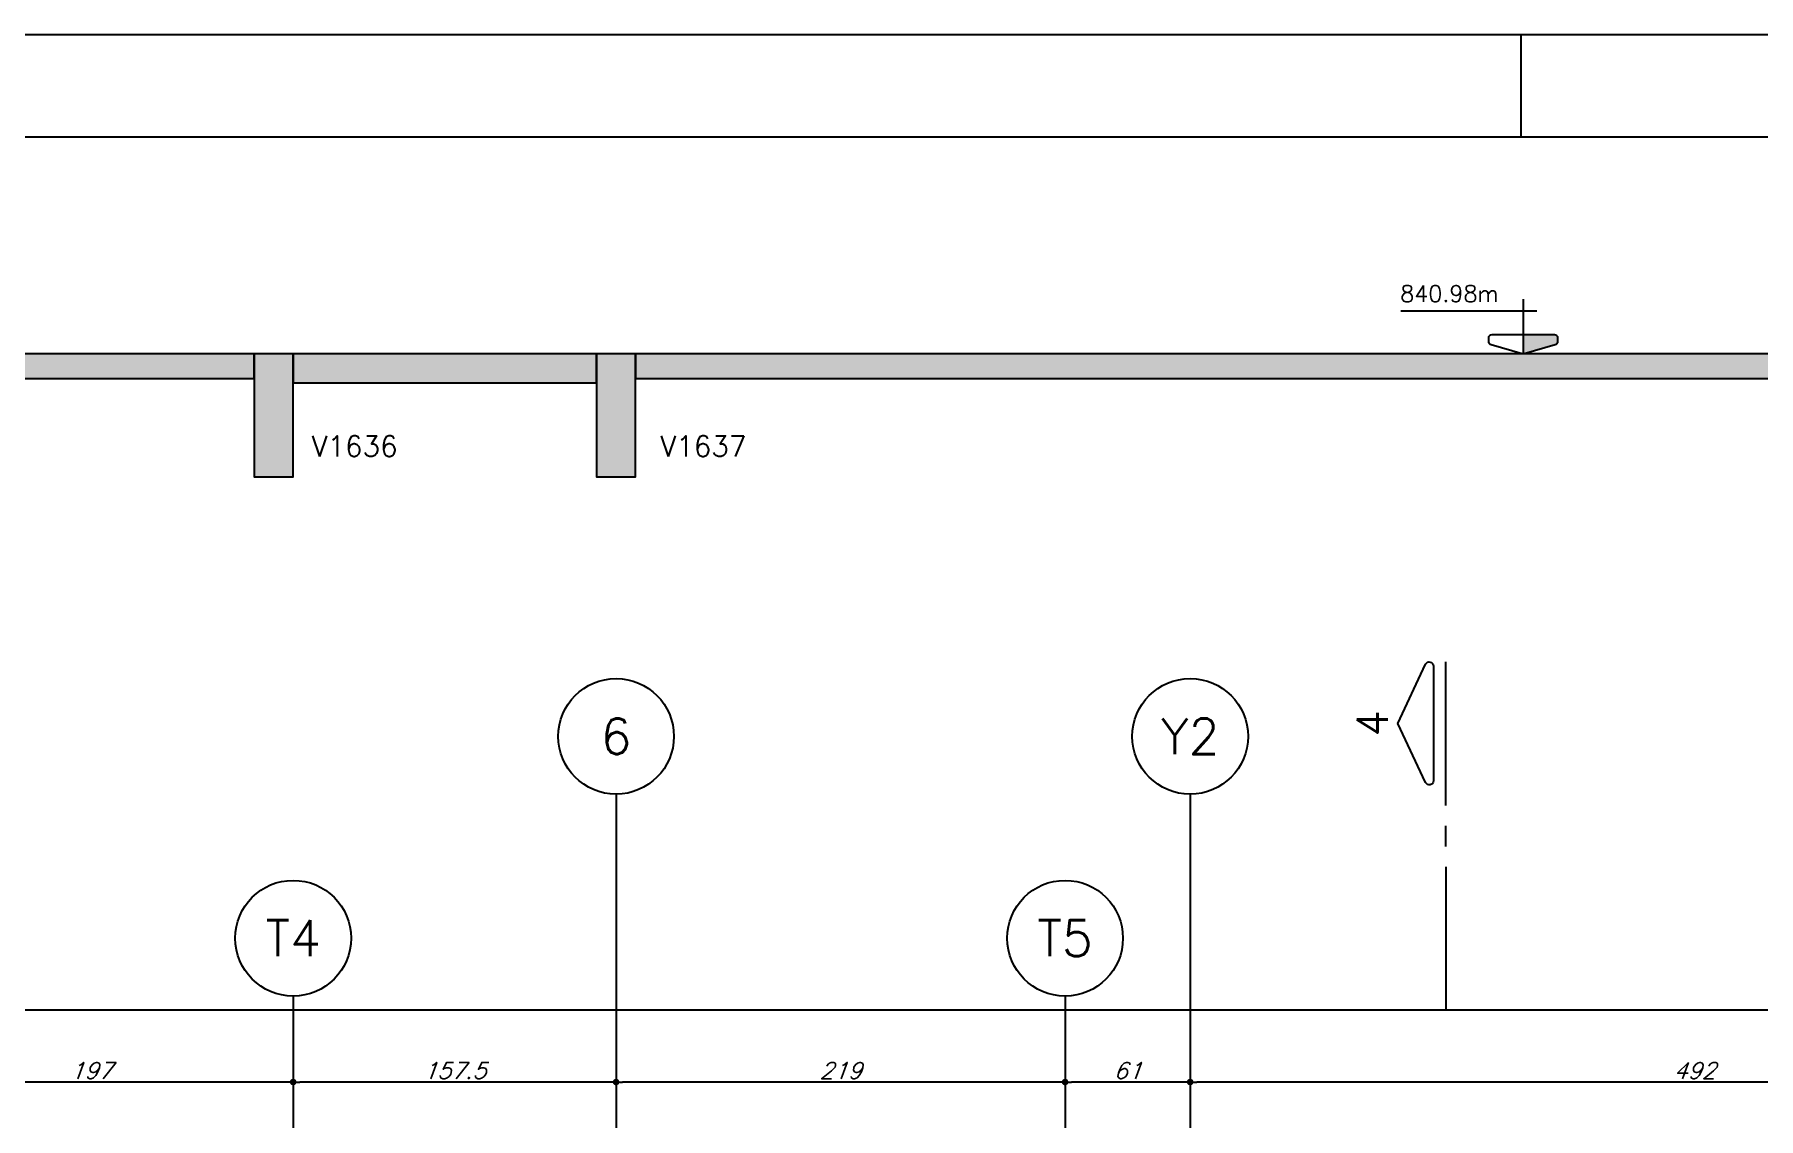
# Model space of a CAD drawing. Header units: millimetres. Extents: x -2368 to 4502, y -2283 to 2217.
# Drawn here: x 1002 to 1843, y 1688 to 2217 of the extents above; entities that cross this region are included whole.
import ezdxf
from ezdxf.enums import TextEntityAlignment as Align

# ---------------------------------------------------------------- set-up
doc = ezdxf.new("R2010")
doc.units = ezdxf.units.MM
doc.header["$LTSCALE"] = 50
doc.linetypes.add('EIXO', pattern=[6.8, 6, -0.4, 0, -0.4])
for name, color, linetype in [('F-AUX', 2, 'Continuous'), ('F-CORTE', 4, 'Continuous'), ('F-CORTE-INDICAÇÃO', 4, 'Continuous'), ('F-COTAS', 106, 'Continuous'), ('F-EIXO', 12, 'EIXO'), ('F-MARGEM', 1, 'Continuous'), ('F-SOLIDO', 71, 'Continuous'), ('F-SOLIDO-CORTE', 71, 'Continuous'), ('F-TEXTO', 6, 'Continuous'), ('F-TEXTO-YELLOW', 2, 'Continuous')]:
    doc.layers.add(name, color=color, linetype=linetype)
doc.styles.add('CP-TEXT-INCL', font='romans.shx', dxfattribs={"oblique": 20})
doc.styles.add('MCP', font='romans.shx')
doc.styles.add('ROMANS', font='romans.shx')
doc.dimstyles.new('CP-COTAS-50', dxfattribs={"dimscale": 0.64, "dimtxt": 12.5, "dimasz": 5, "dimexe": 5, "dimexo": 5, "dimgap": 2.5, "dimtad": 1, "dimdec": 1, "dimdsep": 46, "dimtxsty": 'CP-TEXT-INCL', "dimblk1": 'DOT', "dimblk2": 'DOT', "dimsah": 1, "dimcen": 9, "dimclrd": 256, "dimclre": 256, "dimclrt": 256, "dimadec": 0, "dimazin": 0, "dimtfac": 1, "dimtdec": 1, "dimtmove": 2, "dimatfit": 3, "dimldrblk": 'DOT', "dimfxl": 0, "dimtolj": 1, "dimarcsym": 0})

# ---------------------------------------------------------------- blocks, each defined once
blk = doc.blocks.new('*U7')
at = {"layer": 'F-CORTE-INDICAÇÃO'}
for p, q in [((70, 0), (0, 0)), ((80, 0), (90, 0)), ((100, 0), (170, 0))]:
    blk.add_line(p, q, dxfattribs=at)
blk.add_lwpolyline([(112, 6, -0.802585), (111.15, 9.81), (140, 23.26), (168.85, 9.81, -0.802585), (168, 6)], format="xyb", close=True, dxfattribs=at)
at = {"layer": 'F-CORTE-INDICAÇÃO', "style": 'ROMANS'}
blk.add_attdef('CORTE', text='', height=15, dxfattribs=at).set_placement((140, 35.76), align=Align.MIDDLE_CENTER)
at = {"layer": 'F-CORTE-INDICAÇÃO', "color": 2, "style": 'ROMANS'}
blk.add_attdef('FOLHA', text='', height=12, dxfattribs=at).set_placement((140, -10), align=Align.MIDDLE_CENTER)
blk = doc.blocks.new('*U18')
at = {"layer": 'F-EIXO'}
blk.add_line((0, 0), (0, -2827.07), dxfattribs=at)
at = {"layer": 'F-EIXO', "color": 2, "linetype": 'Continuous'}
blk.add_circle((0, 28.21), 28.21, dxfattribs=at)
at = {"layer": 'F-TEXTO', "style": 'ROMANS'}
blk.add_attdef('EIXO', text='', height=17.5, rotation=360, dxfattribs=at).set_placement((0, 28.21), align=Align.MIDDLE_CENTER)
blk = doc.blocks.new('*U14')
at = {"layer": 'F-EIXO'}
blk.add_line((0, 0), (0, -2479.78), dxfattribs=at)
at = {"layer": 'F-EIXO', "color": 2, "linetype": 'Continuous'}
blk.add_circle((0, 28.21), 28.21, dxfattribs=at)
at = {"layer": 'F-TEXTO', "style": 'ROMANS'}
blk.add_attdef('EIXO', text='', height=17.5, rotation=360, dxfattribs=at).set_placement((0, 28.21), align=Align.MIDDLE_CENTER)
blk = doc.blocks.new('*U20')
at = {"layer": 'F-EIXO'}
blk.add_line((0, 0), (0, -2728.58), dxfattribs=at)
at = {"layer": 'F-EIXO', "color": 2, "linetype": 'Continuous'}
blk.add_circle((0, 28.21), 28.21, dxfattribs=at)
at = {"layer": 'F-TEXTO', "style": 'ROMANS'}
blk.add_attdef('EIXO', text='', height=17.5, rotation=360, dxfattribs=at).set_placement((0, 28.21), align=Align.MIDDLE_CENTER)
blk = doc.blocks.new('_DOT')
at = {"color": 0, "linetype": 'ByBlock'}
blk.add_line((-0.5, 0), (-1, 0), dxfattribs=at)
at = {"color": 0, "linetype": 'ByBlock', "const_width": 0.5}
blk.add_lwpolyline([(-0.25, 0, 1), (0.25, 0, 1)], format="xyb", close=True, dxfattribs=at)
blk = doc.blocks.new('*D176')
at = {"layer": 'DEFPOINTS', "color": 0, "transparency": 16777216}
for p in [(2835, 1741.136394), (2835, 1624.5), (-1200, 1438)]:
    blk.add_point(p, dxfattribs=at)
at = {"layer": 'F-COTAS', "lineweight": -2, "transparency": 16777216}
for p, q in [((-1200, 1441.2), (-1200, 1744.336394)), ((-1196.8, 1741.136394), (2831.8, 1741.136394)), ((2835, 1627.7), (2835, 1744.336394))]:
    blk.add_line(p, q, dxfattribs=at)
at = {"layer": 'F-COTAS', "lineweight": -2, "transparency": 16777216, "xscale": 3.2, "yscale": 3.2, "zscale": 3.2, "rotation": 180}
blk.add_blockref('_DOT', (-1200, 1741.136394), dxfattribs=at)
at = {"layer": 'F-COTAS', "lineweight": -2, "transparency": 16777216, "xscale": 3.2, "yscale": 3.2, "zscale": 3.2}
blk.add_blockref('_DOT', (2835, 1741.136394), dxfattribs=at)
at = {"layer": 'F-COTAS', "transparency": 16777216, "insert": (817.5, 1746.736394), "char_height": 8, "attachment_point": 5, "style": 'CP-TEXT-INCL'}
blk.add_mtext('\\A1;4035', dxfattribs=at)
blk = doc.blocks.new('*D181')
at = {"layer": 'DEFPOINTS', "color": 0, "transparency": 16777216}
for p in [(1565.5, 1705.84), (1565.5, 1705.84), (2057.5, 1705.84)]:
    blk.add_point(p, dxfattribs=at)
at = {"layer": 'F-COTAS', "lineweight": -2, "transparency": 16777216}
blk.add_line((2054.3, 1705.84), (1568.7, 1705.84), dxfattribs=at)
at = {"layer": 'F-COTAS', "lineweight": -2, "transparency": 16777216, "xscale": 3.2, "yscale": 3.2, "zscale": 3.2, "rotation": 180}
blk.add_blockref('_DOT', (1565.5, 1705.84), dxfattribs=at)
at = {"layer": 'F-COTAS', "lineweight": -2, "transparency": 16777216, "xscale": 3.2, "yscale": 3.2, "zscale": 3.2}
blk.add_blockref('_DOT', (2057.5, 1705.84), dxfattribs=at)
at = {"layer": 'F-COTAS', "transparency": 16777216, "insert": (1811.5, 1711.44), "char_height": 8, "attachment_point": 5, "style": 'CP-TEXT-INCL'}
blk.add_mtext('\\A1;492', dxfattribs=at)
blk = doc.blocks.new('*D182')
at = {"layer": 'DEFPOINTS', "color": 0, "transparency": 16777216}
for p in [(1504.5, 1705.84), (1504.5, 1705.84), (1565.5, 1705.84)]:
    blk.add_point(p, dxfattribs=at)
at = {"layer": 'F-COTAS', "lineweight": -2, "transparency": 16777216}
blk.add_line((1562.3, 1705.84), (1507.7, 1705.84), dxfattribs=at)
at = {"layer": 'F-COTAS', "lineweight": -2, "transparency": 16777216, "xscale": 3.2, "yscale": 3.2, "zscale": 3.2, "rotation": 180}
blk.add_blockref('_DOT', (1504.5, 1705.84), dxfattribs=at)
at = {"layer": 'F-COTAS', "lineweight": -2, "transparency": 16777216, "xscale": 3.2, "yscale": 3.2, "zscale": 3.2}
blk.add_blockref('_DOT', (1565.5, 1705.84), dxfattribs=at)
at = {"layer": 'F-COTAS', "transparency": 16777216, "insert": (1535, 1711.44), "char_height": 8, "attachment_point": 5, "style": 'CP-TEXT-INCL'}
blk.add_mtext('\\A1;61', dxfattribs=at)
blk = doc.blocks.new('*D183')
at = {"layer": 'DEFPOINTS', "color": 0, "transparency": 16777216}
for p in [(1285.5, 1705.84), (1285.5, 1705.84), (1504.5, 1705.84)]:
    blk.add_point(p, dxfattribs=at)
at = {"layer": 'F-COTAS', "lineweight": -2, "transparency": 16777216}
blk.add_line((1501.3, 1705.84), (1288.7, 1705.84), dxfattribs=at)
at = {"layer": 'F-COTAS', "lineweight": -2, "transparency": 16777216, "xscale": 3.2, "yscale": 3.2, "zscale": 3.2, "rotation": 180}
blk.add_blockref('_DOT', (1285.5, 1705.84), dxfattribs=at)
at = {"layer": 'F-COTAS', "lineweight": -2, "transparency": 16777216, "xscale": 3.2, "yscale": 3.2, "zscale": 3.2}
blk.add_blockref('_DOT', (1504.5, 1705.84), dxfattribs=at)
at = {"layer": 'F-COTAS', "transparency": 16777216, "insert": (1395, 1711.44), "char_height": 8, "attachment_point": 5, "style": 'CP-TEXT-INCL'}
blk.add_mtext('\\A1;219', dxfattribs=at)
blk = doc.blocks.new('*D184')
at = {"layer": 'DEFPOINTS', "color": 0, "transparency": 16777216}
for p in [(1128, 1705.84), (1128, 1705.84), (1285.5, 1705.84)]:
    blk.add_point(p, dxfattribs=at)
at = {"layer": 'F-COTAS', "lineweight": -2, "transparency": 16777216}
blk.add_line((1282.3, 1705.84), (1131.2, 1705.84), dxfattribs=at)
at = {"layer": 'F-COTAS', "lineweight": -2, "transparency": 16777216, "xscale": 3.2, "yscale": 3.2, "zscale": 3.2, "rotation": 180}
blk.add_blockref('_DOT', (1128, 1705.84), dxfattribs=at)
at = {"layer": 'F-COTAS', "lineweight": -2, "transparency": 16777216, "xscale": 3.2, "yscale": 3.2, "zscale": 3.2}
blk.add_blockref('_DOT', (1285.5, 1705.84), dxfattribs=at)
at = {"layer": 'F-COTAS', "transparency": 16777216, "insert": (1206.75, 1711.44), "char_height": 8, "attachment_point": 5, "style": 'CP-TEXT-INCL'}
blk.add_mtext('\\A1;157.5', dxfattribs=at)
blk = doc.blocks.new('*D185')
at = {"layer": 'DEFPOINTS', "color": 0, "transparency": 16777216}
for p in [(931, 1705.84), (931, 1705.84), (1128, 1705.84)]:
    blk.add_point(p, dxfattribs=at)
at = {"layer": 'F-COTAS', "lineweight": -2, "transparency": 16777216}
blk.add_line((1124.8, 1705.84), (934.2, 1705.84), dxfattribs=at)
at = {"layer": 'F-COTAS', "lineweight": -2, "transparency": 16777216, "xscale": 3.2, "yscale": 3.2, "zscale": 3.2, "rotation": 180}
blk.add_blockref('_DOT', (931, 1705.84), dxfattribs=at)
at = {"layer": 'F-COTAS', "lineweight": -2, "transparency": 16777216, "xscale": 3.2, "yscale": 3.2, "zscale": 3.2}
blk.add_blockref('_DOT', (1128, 1705.84), dxfattribs=at)
at = {"layer": 'F-COTAS', "transparency": 16777216, "insert": (1029.5, 1711.44), "char_height": 8, "attachment_point": 5, "style": 'CP-TEXT-INCL'}
blk.add_mtext('\\A1;197', dxfattribs=at)
blk = doc.blocks.new('Nível - Vista')
at = {"layer": 'F-SOLIDO'}
blk.add_hatch(color=256, dxfattribs=at).paths.add_polyline_path([(0, 0.238), (-0.38, 0.238, 0.414214), (-0.42, 0.198), (-0.42, 0.148, 0.331206), (-0.391, 0.11), (-0.011, 0.002, 0.072993), (0, 0)])
at = {"layer": 'F-AUX', "color": 2}
for p, q in [((0, 0.67), (0, 0)), ((-0.168, 0.521), (1.493, 0.521))]:
    blk.add_line(p, q, dxfattribs=at)
blk.add_lwpolyline([(-0.011, 0.002, 0.146769), (0.011, 0.002), (0.391, 0.11, 0.331206), (0.42, 0.148), (0.42, 0.198, 0.414214), (0.38, 0.238), (-0.38, 0.238, 0.414214), (-0.42, 0.198), (-0.42, 0.148, 0.331206), (-0.391, 0.11), (-0.011, 0.002, 0.146769), (0.011, 0.002)], format="xyb", dxfattribs=at)
at = {"layer": 'F-TEXTO', "color": 3, "style": 'MCP'}
blk.add_attdef('NÍVEL', (0.19, 0.636), '', height=0.25, dxfattribs=at)
blk = doc.blocks.new('A0-1L_900')
at = {"layer": 'F-MARGEM', "color": 2}
blk.add_line((81.9, 90), (81.9, 89), dxfattribs=at)
blk.add_lwpolyline([(0, 0), (0, 90), (137.4, 90), (137.4, 0)], close=True, dxfattribs=at)
at = {"layer": 'F-MARGEM', "color": 7}
blk.add_lwpolyline([(2.5, 89), (136.4, 89), (136.4, 1), (2.5, 1)], close=True, dxfattribs=at)

msp = doc.modelspace()

# ---------------------------------------------------------------- hatches: boundary and pattern name
at = {"layer": 'F-COTAS'}
h = msp.add_hatch(dxfattribs=at)
h.set_pattern_fill('ANSI32', color=256)
h.paths.add_polyline_path([(1134.969, 2008.59), (1184.731, 2008.59), (1184.731, 2023.59), (1134.969, 2023.59)], flags=9)
h = msp.add_hatch(dxfattribs=at)
h.set_pattern_fill('ANSI32', color=256)
h.paths.add_polyline_path([(1305.083, 2008.59), (1354.845, 2008.59), (1354.845, 2023.59), (1305.083, 2023.59)], flags=9)
at = {"layer": 'F-SOLIDO-CORTE', "linetype": 'Continuous'}
for points in [[(508.615, 2061.09), (468.504, 2061.09), (382, 2061.09), (382, 2058.841), (382, 2053.99), (382, 2049.09), (422.11, 2049.09), (508.615, 2049.09), (524.948, 2049.09), (805.48, 2049.09), (809.041, 2049.09), (816.721, 2049.09), (900.309, 2049.09), (1109, 2049.09), (1109, 2050.899), (1109, 2055.015), (1109, 2061.09), (1016.409, 2061.09), (816.721, 2061.09), (813.16, 2061.09), (805.48, 2061.09), (524.948, 2061.09)], [(1118.817, 2061.09), (1109, 2061.09), (1109, 2052.042), (1109, 2032.09), (1109, 2001.09), (1118.817, 2001.09), (1121.682, 2001.09), (1128, 2001.09), (1128, 2010.138), (1128, 2030.09), (1128, 2061.09), (1125.135, 2061.09)], [(1202.265, 2061.09), (1128, 2061.09), (1128, 2058.979), (1128, 2054.323), (1128, 2047.09), (1178.083, 2047.09), (1235.942, 2047.09), (1276, 2047.09), (1276, 2051.828), (1276, 2056.062), (1276, 2061.09), (1235.942, 2061.09)], [(1276, 2040.786), (1276, 2022.638), (1276, 2001.09), (1282.823, 2001.09), (1289.253, 2001.09), (1295, 2001.09), (1295, 2021.394), (1295, 2039.542), (1295, 2061.09), (1288.57, 2061.09), (1282.823, 2061.09), (1276, 2061.09)], [(1813.095, 2061.09), (1709.717, 2061.09), (1632.106, 2061.09), (1454.103, 2061.09), (1295, 2061.09), (1295, 2057.029), (1295, 2053.399), (1295, 2049.09), (1436.698, 2049.09), (1632.106, 2049.09), (1709.717, 2049.09), (1813.095, 2049.09), (2041.971, 2049.09), (2051, 2049.09), (2051, 2051.339), (2051, 2055.673), (2051, 2061.09), (2041.971, 2061.09)]]:
    msp.add_hatch(color=256, dxfattribs=at).paths.add_polyline_path(points, flags=16)

# ---------------------------------------------------------------- linework, layer by layer
at = {"layer": 'F-CORTE', "linetype": 'Continuous'}
for p, q in [((1109, 2061.09), (508.615, 2061.09)), ((1118.817, 2061.09), (1109, 2061.09)), ((1128, 2061.09), (1118.817, 2061.09)), ((1202.265, 2061.09), (1128, 2061.09)), ((1276, 2061.09), (1202.265, 2061.09)), ((1282.823, 2061.09), (1276, 2061.09)), ((1288.57, 2061.09), (1282.823, 2061.09)), ((1295, 2061.09), (1288.57, 2061.09)), ((1813.095, 2061.09), (1295, 2061.09)), ((2051, 2061.09), (1813.095, 2061.09)), ((900.309, 2049.09), (1109, 2049.09)), ((1109, 2049.09), (1109, 2032.09)), ((1128, 2030.09), (1128, 2047.09)), ((1128, 2047.09), (1178.083, 2047.09)), ((1178.083, 2047.09), (1235.942, 2047.09)), ((1235.942, 2047.09), (1276, 2047.09)), ((1276, 2047.09), (1276, 2040.786)), ((1295, 2039.542), (1295, 2049.09)), ((1295, 2049.09), (1436.698, 2049.09)), ((1436.698, 2049.09), (1632.106, 2049.09)), ((1632.106, 2049.09), (1709.717, 2049.09)), ((1709.717, 2049.09), (1813.095, 2049.09)), ((1813.095, 2049.09), (2041.971, 2049.09)), ((1276, 2040.786), (1276, 2001.09)), ((1295, 2021.394), (1295, 2039.542)), ((1109, 2032.09), (1109, 2001.09)), ((1128, 2010.138), (1128, 2030.09)), ((1295, 2001.09), (1295, 2021.394)), ((1128, 2001.09), (1128, 2010.138)), ((1109, 2001.09), (1118.817, 2001.09)), ((1118.817, 2001.09), (1121.682, 2001.09)), ((1121.682, 2001.09), (1128, 2001.09)), ((1276, 2001.09), (1282.823, 2001.09)), ((1282.823, 2001.09), (1289.253, 2001.09)), ((1289.253, 2001.09), (1295, 2001.09))]:
    msp.add_line(p, q, dxfattribs=at)
at = {"layer": 'F-SOLIDO-CORTE', "linetype": 'Continuous'}
for points in [[(508.615, 2061.09), (468.504, 2061.09), (382, 2061.09), (382, 2058.841), (382, 2053.99), (382, 2049.09), (422.11, 2049.09), (508.615, 2049.09), (524.948, 2049.09), (805.48, 2049.09), (809.041, 2049.09), (816.722, 2049.09), (900.309, 2049.09), (1109, 2049.09), (1109, 2050.899), (1109, 2055.015), (1109, 2061.09), (1016.409, 2061.09), (816.722, 2061.09), (813.16, 2061.09), (805.48, 2061.09), (524.948, 2061.09), (508.615, 2061.09)], [(1118.817, 2061.09), (1109, 2061.09), (1109, 2052.042), (1109, 2032.09), (1109, 2001.09), (1118.817, 2001.09), (1121.682, 2001.09), (1128, 2001.09), (1128, 2010.138), (1128, 2030.09), (1128, 2061.09), (1125.135, 2061.09), (1118.817, 2061.09)], [(1202.265, 2061.09), (1128, 2061.09), (1128, 2058.979), (1128, 2054.323), (1128, 2047.09), (1178.083, 2047.09), (1235.942, 2047.09), (1276, 2047.09), (1276, 2051.828), (1276, 2056.062), (1276, 2061.09), (1235.942, 2061.09), (1202.265, 2061.09)], [(1276, 2040.786), (1276, 2022.638), (1276, 2001.09), (1282.823, 2001.09), (1289.253, 2001.09), (1295, 2001.09), (1295, 2021.394), (1295, 2039.542), (1295, 2061.09), (1288.57, 2061.09), (1282.823, 2061.09), (1276, 2061.09), (1276, 2040.786)], [(1813.095, 2061.09), (1709.717, 2061.09), (1632.106, 2061.09), (1454.103, 2061.09), (1295, 2061.09), (1295, 2057.029), (1295, 2053.399), (1295, 2049.09), (1436.698, 2049.09), (1632.106, 2049.09), (1709.717, 2049.09), (1813.095, 2049.09), (2041.971, 2049.09), (2051, 2049.09), (2051, 2051.339), (2051, 2055.673), (2051, 2061.09), (2041.971, 2061.09), (1813.095, 2061.09)]]:
    msp.add_lwpolyline(points, dxfattribs=at)

# ---------------------------------------------------------------- block references
ref = msp.add_blockref('Nível - Vista', (1727.921, 2061.09), dxfattribs=dict(xscale=-40, yscale=40, zscale=40))
ref.add_attrib('NÍVEL', '840.98m', (1667.94, 2086.52), dxfattribs={"layer": 'F-TEXTO', "color": 3, "height": 8, "style": 'MCP'})
at = {"layer": 'F-CORTE-INDICAÇÃO', "linetype": 'Continuous'}
ref = msp.add_blockref('*U7', (1690.128, 1740.843), dxfattribs=dict(at, rotation=90))
ref.add_attrib('CORTE', '4', dxfattribs={"height": 15, "rotation": 90, "style": 'ROMANS'}).set_placement((1654.364, 1880.843), align=Align.MIDDLE_CENTER)
at = {"layer": 'F-EIXO', "linetype": 'Continuous'}
for name, p, values in [('*U18', (1285.5, 1846.305), {'EIXO': '6'}), ('*U18', (1565.5, 1846.305), {'EIXO': 'Y2'}), ('*U20', (1128, 1747.82), {'EIXO': 'T4'}), ('*U14', (1504.5, 1747.82), {'EIXO': 'T5'})]:
    msp.add_blockref(name, p, dxfattribs=at).add_auto_attribs(values)
at = {"layer": 'F-MARGEM', "linetype": 'Continuous', "xscale": 50, "yscale": 50, "zscale": 50}
msp.add_blockref('A0-1L_900', (-2368.283, -2282.993), dxfattribs=at)

# ---------------------------------------------------------------- texts
at = {"layer": 'F-TEXTO-YELLOW', "linetype": 'Continuous', "style": 'MCP'}
for s, p in [('V1636', (1136.993, 2011.09)), ('V1637', (1307.107, 2011.09))]:
    msp.add_text(s, height=10, dxfattribs=at).set_placement(p)

# ---------------------------------------------------------------- dimensions: what is measured, and where the dimension line sits
at = {"layer": 'F-COTAS'}
for base, p1, p2, picture, middle in [((2835, 1741.136), (-1200, 1438), (2835, 1624.5), '*D176', (817.5, 1746.736)), ((931, 1705.838), (1128, 1705.838), (931, 1705.838), '*D185', (1029.5, 1711.438)), ((1128, 1705.838), (1285.5, 1705.838), (1128, 1705.838), '*D184', (1206.75, 1711.438)), ((1285.5, 1705.838), (1504.5, 1705.838), (1285.5, 1705.838), '*D183', (1395, 1711.438)), ((1504.5, 1705.838), (1565.5, 1705.838), (1504.5, 1705.838), '*D182', (1535, 1711.438)), ((1565.5, 1705.838), (2057.5, 1705.838), (1565.5, 1705.838), '*D181', (1811.5, 1711.438))]:
    dim = msp.add_linear_dim(base=base, p1=p1, p2=p2, dimstyle='CP-COTAS-50', dxfattribs=at)
    dim.commit()
    dim.dimension.update_dxf_attribs({"geometry": picture, "text_midpoint": middle})

doc.saveas('drawing.dxf')
